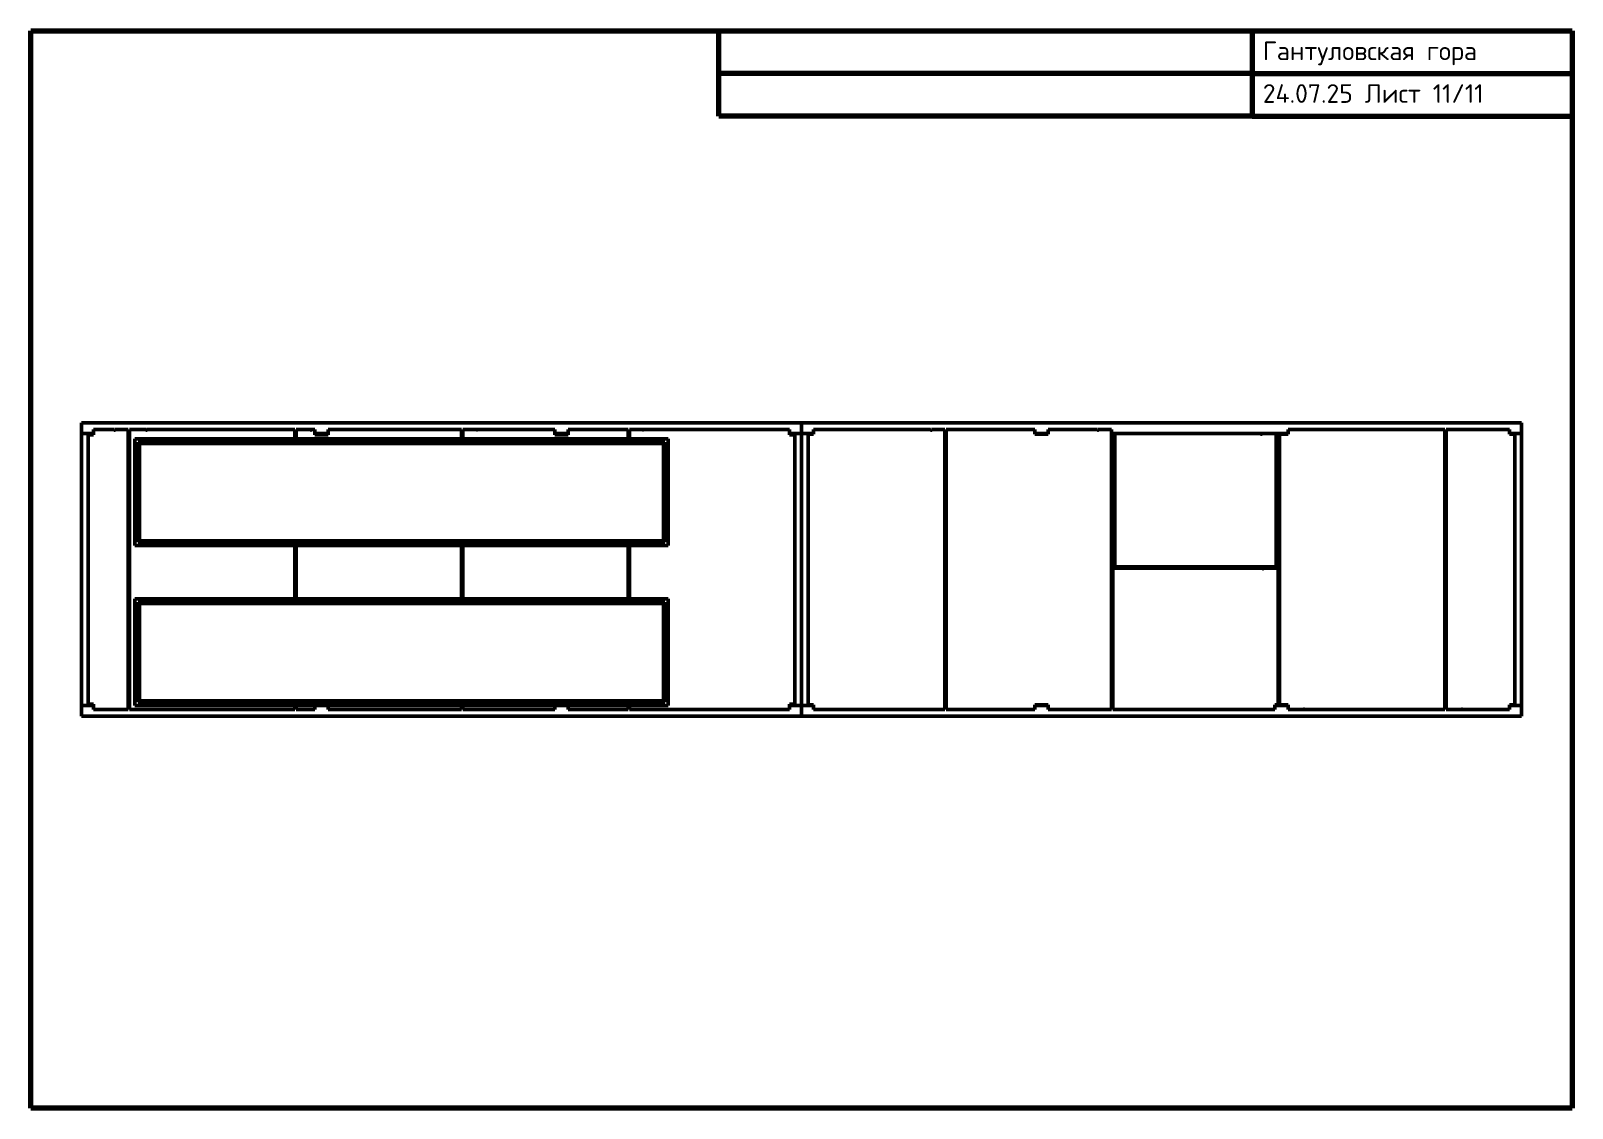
# Model space of a CAD drawing. Header units: millimetres. Extents: x 160 to 11720, y 160 to 8240.
import ezdxf

# ---------------------------------------------------------------- set-up
doc = ezdxf.new("R2010")
doc.units = ezdxf.units.MM
doc.header["$LTSCALE"] = 40
doc.layers.add('Border (ISO)', color=7, linetype='Continuous', lineweight=70)
doc.layers.add('Visible (ISO)', color=7, linetype='Continuous', lineweight=50)
doc.styles.add('Note Text (DIN)', font='isocpeur.ttf')

# ---------------------------------------------------------------- blocks, each defined once
blk = doc.blocks.new('Borders right top border')
at = {"layer": 'Border (ISO)'}
for p, q in [((4, 206), (293, 206)), ((4, 4), (4, 206)), ((133, 190), (133, 206)), ((233, 206), (233, 190)), ((293, 206), (293, 4)), ((233, 198), (133, 198)), ((233, 198), (293, 198)), ((233, 190), (133, 190)), ((233, 190), (293, 190)), ((293, 4), (4, 4))]:
    blk.add_line(p, q, dxfattribs=at)
at = {"layer": 'Border (ISO)', "insert": (235, 204), "char_height": 3.5, "attachment_point": 1, "line_spacing_factor": 1.371429, "style": 'Note Text (DIN)'}
blk.add_mtext('\\fISOCPEUR|b0|i0;Гантуловская гора\\P\\fISOCPEUR|b0|i0;24.07.25 Лист 11/11', dxfattribs=at)

msp = doc.modelspace()

# ---------------------------------------------------------------- linework, layer by layer
at = {"layer": 'Visible (ISO)'}
for p, q in [((540, 5300), (5940, 5300)), ((540, 5300), (540, 5294)), ((540, 5226), (540, 5294)), ((540, 5226), (540, 5220)), ((540, 5220), (540, 3180)), ((546, 5220), (540, 5220)), ((546, 5220), (614, 5220)), ((590, 5210), (630, 5210)), ((590, 3190), (590, 5210)), ((620, 5220), (614, 5220)), ((620, 5220), (630, 5220)), ((620, 5220), (620, 5210)), ((630, 5250), (764, 5250)), ((630, 5210), (630, 5250)), ((766, 5250), (786, 5250)), ((788, 5245), (786, 5250)), ((790, 5250), (788, 5245)), ((790, 5250), (890, 5250)), ((890, 5250), (890, 3150)), ((890, 5220), (900, 5220)), ((900, 5250), (998, 5250)), ((900, 3150), (900, 5250)), ((1001, 5250), (1022, 5250)), ((1022, 5245), (1022, 5250)), ((1024, 5245), (1022, 5245)), ((1024, 5250), (1024, 5245)), ((1024, 5250), (1026, 5250)), ((1026, 5245), (1026, 5250)), ((1028, 5245), (1026, 5245)), ((1028, 5250), (1028, 5245)), ((1028, 5250), (1030, 5250)), ((1030, 5245), (1030, 5250)), ((1032, 5245), (1030, 5245)), ((1032, 5250), (1032, 5245)), ((1032, 5250), (1034, 5250)), ((1034, 5245), (1034, 5250)), ((1036, 5245), (1034, 5245)), ((1036, 5250), (1036, 5245)), ((1036, 5250), (2140, 5250)), ((2140, 5250), (2140, 5180)), ((2140, 5220), (2150, 5220)), ((2150, 5250), (2248, 5250)), ((2150, 5180), (2150, 5250)), ((2251, 5250), (2255, 5250)), ((2255, 5245), (2255, 5250)), ((2257, 5245), (2255, 5245)), ((2257, 5250), (2257, 5245)), ((2257, 5250), (2259, 5250)), ((2259, 5245), (2259, 5250)), ((2261, 5245), (2259, 5245)), ((2261, 5250), (2261, 5245)), ((2261, 5250), (2263, 5250)), ((2263, 5245), (2263, 5250)), ((2265, 5245), (2263, 5245)), ((2265, 5250), (2265, 5245)), ((2265, 5250), (2290, 5250)), ((2290, 5250), (2290, 5210)), ((2290, 5220), (2390, 5220)), ((2290, 5210), (2390, 5210)), ((2390, 5210), (2390, 5250)), ((2390, 5250), (3390, 5250)), ((3390, 5250), (3390, 5180)), ((3390, 5220), (3400, 5220)), ((3400, 5250), (3498, 5250)), ((3400, 5180), (3400, 5250)), ((3501, 5250), (3505, 5250)), ((3505, 5245), (3505, 5250)), ((3507, 5245), (3505, 5245)), ((3507, 5250), (3507, 5245)), ((3507, 5250), (3509, 5250)), ((3509, 5245), (3509, 5250)), ((3511, 5245), (3509, 5245)), ((3511, 5250), (3511, 5245)), ((3511, 5250), (4090, 5250)), ((4090, 5250), (4090, 5210)), ((4090, 5220), (4190, 5220)), ((4090, 5210), (4190, 5210)), ((4190, 5250), (4640, 5250)), ((4190, 5210), (4190, 5250)), ((4640, 5250), (4640, 5180)), ((4640, 5220), (4650, 5220)), ((4650, 5250), (4743, 5250)), ((4650, 5180), (4650, 5250)), ((4746, 5250), (4750, 5250)), ((4750, 5245), (4750, 5250)), ((4752, 5245), (4750, 5245)), ((4752, 5250), (4752, 5245)), ((4752, 5250), (5850, 5250)), ((5850, 5250), (5850, 5210)), ((5850, 5220), (5860, 5220)), ((5850, 5210), (5890, 5210)), ((5860, 5220), (5866, 5220)), ((5860, 5210), (5860, 5220)), ((5934, 5220), (5866, 5220)), ((5890, 5210), (5890, 3190)), ((5934, 5220), (5940, 5220)), ((5940, 5300), (11340, 5300)), ((5940, 5300), (5940, 5294)), ((5940, 5300), (5940, 5294)), ((5940, 5226), (5940, 5294)), ((5940, 5226), (5940, 5294)), ((5940, 5226), (5940, 5220)), ((5940, 5226), (5940, 5220)), ((5940, 5220), (5946, 5220)), ((5940, 3180), (5940, 5220)), ((5940, 3180), (5940, 5220)), ((6014, 5220), (5946, 5220)), ((5990, 5215), (6030, 5215)), ((5990, 3185), (5990, 5215)), ((6014, 5220), (6020, 5220)), ((6020, 5215), (6020, 5220)), ((6020, 5220), (6030, 5220)), ((6030, 5250), (6884, 5250)), ((6030, 5215), (6030, 5250)), ((6886, 5250), (6889, 5250)), ((6891, 5250), (6907, 5250)), ((6907, 5245), (6907, 5250)), ((6909, 5245), (6907, 5245)), ((6909, 5250), (6909, 5245)), ((6909, 5250), (6911, 5250)), ((6913, 5245), (6911, 5250)), ((6915, 5250), (6913, 5245)), ((6915, 5250), (7015, 5250)), ((7015, 5250), (7015, 3150)), ((7025, 5220), (7015, 5220)), ((7025, 3150), (7025, 5250)), ((7025, 5250), (7690, 5250)), ((7690, 5250), (7690, 5215)), ((7690, 5220), (7790, 5220)), ((7690, 5215), (7790, 5215)), ((7790, 5250), (8134, 5250)), ((7790, 5215), (7790, 5250)), ((8136, 5250), (8139, 5250)), ((8141, 5250), (8161, 5250)), ((8163, 5245), (8161, 5250)), ((8165, 5250), (8163, 5245)), ((8165, 5250), (8265, 5250)), ((8265, 5250), (8265, 3150)), ((8284, 5220), (8265, 5220)), ((8284, 5220), (8290, 5220)), ((8290, 5220), (9500, 5220)), ((8290, 4220), (8290, 5220)), ((9380, 5215), (9380, 5220)), ((9382, 5215), (9380, 5215)), ((9382, 5220), (9382, 5215)), ((9384, 5215), (9384, 5220)), ((9386, 5215), (9384, 5215)), ((9386, 5220), (9386, 5215)), ((9388, 5215), (9388, 5220)), ((9390, 5215), (9388, 5215)), ((9390, 5220), (9390, 5215)), ((9392, 5215), (9392, 5220)), ((9394, 5215), (9392, 5215)), ((9394, 5220), (9394, 5215)), ((9500, 4220), (9500, 5220)), ((9500, 5220), (9506, 5220)), ((9534, 5220), (9506, 5220)), ((9525, 5215), (9590, 5215)), ((9525, 3185), (9525, 5215)), ((9534, 5220), (9540, 5220)), ((9540, 5220), (9590, 5220)), ((9540, 5215), (9540, 5220)), ((9590, 5250), (10765, 5250)), ((9590, 5215), (9590, 5250)), ((10765, 5250), (10765, 3150)), ((10775, 5220), (10765, 5220)), ((10775, 5250), (11250, 5250)), ((10775, 3150), (10775, 5250)), ((11250, 5250), (11250, 5215)), ((11250, 5220), (11260, 5220)), ((11250, 5215), (11290, 5215)), ((11260, 5220), (11260, 5215)), ((11266, 5220), (11260, 5220)), ((11266, 5220), (11334, 5220)), ((11290, 5215), (11290, 3185)), ((11340, 5220), (11334, 5220)), ((11340, 5300), (11340, 5294)), ((11340, 5226), (11340, 5294)), ((11340, 5226), (11340, 5220)), ((11340, 5220), (11340, 3180)), ((4940, 5180), (940, 5180)), ((940, 5180), (940, 4380)), ((965, 5155), (965, 4405)), ((4915, 5155), (965, 5155)), ((975, 5145), (4905, 5145)), ((975, 4415), (975, 5145)), ((4905, 5145), (4905, 4415)), ((4915, 4405), (4915, 5155)), ((4940, 4380), (4940, 5180)), ((965, 4405), (4915, 4405)), ((4905, 4415), (975, 4415)), ((940, 4380), (4940, 4380)), ((2140, 4380), (2140, 3980)), ((2150, 3980), (2150, 4380)), ((3390, 4380), (3390, 3980)), ((3400, 3980), (3400, 4380)), ((4640, 4380), (4640, 3980)), ((4650, 3980), (4650, 4380)), ((8275, 4210), (9384, 4210)), ((8275, 3150), (8275, 4210)), ((8290, 4220), (9500, 4220)), ((8290, 4220), (8290, 4214)), ((8290, 4210), (8290, 4214)), ((9386, 4210), (9389, 4210)), ((9391, 4210), (9395, 4210)), ((9395, 4205), (9395, 4210)), ((9397, 4205), (9395, 4205)), ((9397, 4210), (9397, 4205)), ((9397, 4210), (9399, 4210)), ((9399, 4205), (9399, 4210)), ((9401, 4205), (9399, 4205)), ((9401, 4210), (9401, 4205)), ((9401, 4210), (9403, 4210)), ((9403, 4205), (9403, 4210)), ((9405, 4205), (9403, 4205)), ((9405, 4210), (9405, 4205)), ((9405, 4210), (9515, 4210)), ((9500, 4220), (9500, 4214)), ((9500, 4210), (9500, 4214)), ((9515, 4210), (9515, 3185)), ((4940, 3980), (940, 3980)), ((940, 3980), (940, 3180)), ((965, 3955), (965, 3205)), ((4915, 3955), (965, 3955)), ((975, 3945), (4905, 3945)), ((975, 3215), (975, 3945)), ((4905, 3945), (4905, 3215)), ((4915, 3205), (4915, 3955)), ((4940, 3180), (4940, 3980)), ((540, 3180), (540, 3174)), ((546, 3180), (540, 3180)), ((540, 3106), (540, 3174)), ((546, 3180), (614, 3180)), ((630, 3190), (590, 3190)), ((620, 3180), (614, 3180)), ((620, 3190), (620, 3180)), ((620, 3180), (630, 3180)), ((630, 3150), (630, 3190)), ((890, 3150), (630, 3150)), ((890, 3180), (900, 3180)), ((2140, 3150), (900, 3150)), ((940, 3180), (4940, 3180)), ((965, 3205), (4915, 3205)), ((4905, 3215), (975, 3215)), ((2140, 3180), (2140, 3150)), ((2150, 3150), (2150, 3180)), ((2290, 3150), (2150, 3150)), ((2290, 3180), (2290, 3150)), ((2390, 3150), (2390, 3180)), ((3390, 3150), (2390, 3150)), ((3390, 3180), (3390, 3150)), ((3400, 3150), (3400, 3180)), ((4090, 3150), (3400, 3150)), ((4090, 3180), (4090, 3150)), ((4190, 3150), (4190, 3180)), ((4640, 3150), (4190, 3150)), ((4640, 3180), (4640, 3150)), ((4650, 3150), (4650, 3180)), ((5850, 3150), (4650, 3150)), ((5890, 3190), (5850, 3190)), ((5850, 3190), (5850, 3150)), ((5850, 3180), (5860, 3180)), ((5860, 3180), (5860, 3190)), ((5860, 3180), (5866, 3180)), ((5934, 3180), (5866, 3180)), ((5934, 3180), (5940, 3180)), ((5940, 3180), (5946, 3180)), ((5940, 3174), (5940, 3180)), ((5940, 3180), (5940, 3174)), ((5940, 3174), (5940, 3106)), ((5940, 3106), (5940, 3174)), ((6014, 3180), (5946, 3180)), ((6030, 3185), (5990, 3185)), ((6014, 3180), (6020, 3180)), ((6020, 3180), (6020, 3185)), ((6030, 3180), (6020, 3180)), ((6030, 3150), (6030, 3185)), ((7015, 3150), (6030, 3150)), ((7025, 3180), (7015, 3180)), ((7690, 3150), (7025, 3150)), ((7790, 3185), (7690, 3185)), ((7690, 3185), (7690, 3150)), ((7790, 3180), (7690, 3180)), ((7790, 3150), (7790, 3185)), ((8265, 3150), (7790, 3150)), ((8275, 3180), (8265, 3180)), ((9490, 3150), (8275, 3150)), ((9490, 3185), (9490, 3150)), ((9515, 3185), (9490, 3185)), ((9500, 3180), (9490, 3180)), ((9500, 3180), (9500, 3185)), ((9500, 3180), (9506, 3180)), ((9534, 3180), (9506, 3180)), ((9590, 3185), (9525, 3185)), ((9534, 3180), (9540, 3180)), ((9540, 3180), (9540, 3185)), ((9590, 3180), (9540, 3180)), ((9590, 3150), (9590, 3185)), ((9704, 3150), (9590, 3150)), ((9704, 3155), (9706, 3155)), ((9704, 3150), (9704, 3155)), ((9706, 3155), (9706, 3150)), ((9708, 3150), (9706, 3150)), ((9708, 3155), (9710, 3155)), ((9708, 3150), (9708, 3155)), ((9710, 3155), (9710, 3150)), ((9714, 3150), (9710, 3150)), ((9719, 3150), (9716, 3150)), ((10765, 3150), (9721, 3150)), ((10775, 3180), (10765, 3180)), ((10893, 3150), (10775, 3150)), ((10893, 3155), (10895, 3155)), ((10893, 3150), (10893, 3155)), ((10895, 3155), (10895, 3150)), ((10899, 3150), (10895, 3150)), ((10904, 3150), (10901, 3150)), ((11250, 3150), (10906, 3150)), ((11250, 3185), (11250, 3150)), ((11290, 3185), (11250, 3185)), ((11260, 3180), (11250, 3180)), ((11260, 3185), (11260, 3180)), ((11266, 3180), (11260, 3180)), ((11266, 3180), (11334, 3180)), ((11340, 3180), (11334, 3180)), ((11340, 3174), (11340, 3180)), ((11340, 3174), (11340, 3106)), ((540, 3106), (540, 3100)), ((540, 3100), (5940, 3100)), ((5940, 3100), (5940, 3106)), ((5940, 3106), (5940, 3100)), ((11340, 3100), (5940, 3100)), ((11340, 3100), (11340, 3106))]:
    msp.add_line(p, q, dxfattribs=at)
for centre, radius, start, end in [((765, 5250), 1, 180, 0), ((788, 5245), 0.5, 198.1349, 341.8651), ((1000, 5250), 1.5, 180, 0), ((2250, 5250), 1.5, 180, 0), ((3500, 5250), 1.5, 180, 0), ((4745, 5250), 1.5, 180, 0), ((6885, 5250), 1, 180, 0), ((6890, 5250), 1, 180, 0), ((6913, 5245), 0.5, 198.1349, 341.8651), ((8135, 5250), 1, 180, 0), ((8140, 5250), 1, 180, 0), ((8163, 5245), 0.5, 198.1349, 341.8651), ((9370, 5220), 1, 180, 0), ((9375, 5220), 1, 180, 0), ((9385, 4210), 1, 180, 0), ((9390, 4210), 1, 180, 0), ((9715, 3150), 1, 0, 180), ((9720, 3150), 1, 0, 180), ((10900, 3150), 1, 0, 180), ((10905, 3150), 1, 0, 180)]:
    msp.add_arc(centre, radius, start, end, dxfattribs=at)

# ---------------------------------------------------------------- block references
at = {"xscale": 40, "yscale": 40, "zscale": 40}
msp.add_blockref('Borders right top border', (0, 0), dxfattribs=at)

doc.saveas('drawing.dxf')
